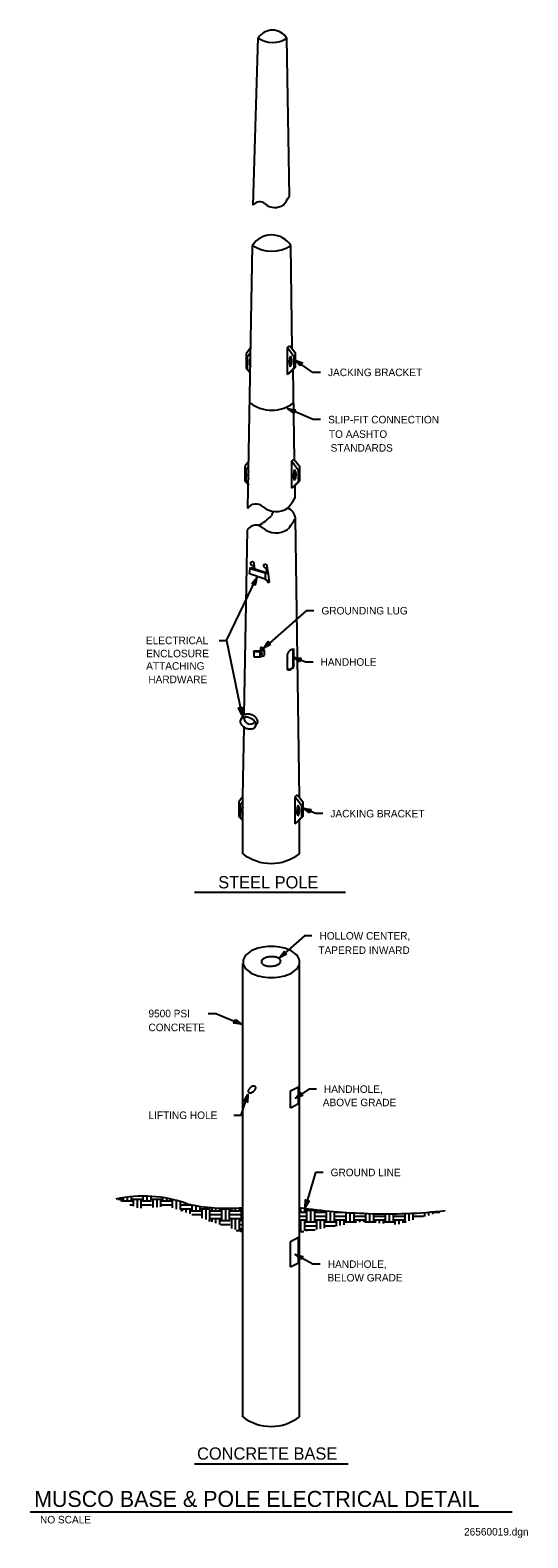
# Model space of a CAD drawing. Extents: x 10235 to 10279, y 10050 to 10184.
import ezdxf

# ---------------------------------------------------------------- set-up
doc = ezdxf.new("R2010")
doc.units = 0
for name, color, linetype in [('G-DETL-LINE', 7, 'Continuous'), ('G-DETL-OTLN', 7, 'Continuous'), ('G-DETL-PATT', 7, 'Continuous'), ('G-DETL-TEXT', 7, 'Continuous')]:
    doc.layers.add(name, color=color, linetype=linetype)

msp = doc.modelspace()

# ---------------------------------------------------------------- linework, layer by layer
at = {"layer": 'G-DETL-LINE'}
for p, q in [((10254.06, 10155.55), (10253.65, 10155.01)), ((10257.32, 10155.55), (10257.53, 10155.72)), ((10257.32, 10155.55), (10257.89, 10154.8)), ((10257.32, 10153.16), (10257.32, 10155.55)), ((10257.53, 10155.72), (10258, 10155.11)), ((10253.65, 10155.01), (10253.65, 10153.69)), ((10254.05, 10155.09), (10253.76, 10154.71)), ((10253.76, 10154.71), (10253.76, 10153.64)), ((10257.89, 10154.8), (10257.89, 10153.73)), ((10258, 10155.11), (10258, 10153.79)), ((10253.65, 10153.69), (10254, 10153.34)), ((10253.76, 10153.64), (10254, 10153.39)), ((10257.89, 10153.73), (10257.32, 10153.16)), ((10257.32, 10153.16), (10257.53, 10153.33)), ((10258, 10153.79), (10257.53, 10153.33)), ((10253.89, 10145.51), (10253.53, 10145.05)), ((10253.53, 10145.05), (10253.53, 10143.73)), ((10253.89, 10145.07), (10253.64, 10144.75)), ((10253.64, 10144.75), (10253.64, 10143.68)), ((10257.69, 10145.5), (10257.91, 10145.67)), ((10257.69, 10143.11), (10257.69, 10145.5)), ((10257.69, 10145.5), (10258.27, 10144.75)), ((10257.91, 10145.67), (10258.37, 10145.06)), ((10258.27, 10144.75), (10258.27, 10143.68)), ((10258.37, 10145.06), (10258.37, 10143.74)), ((10253.53, 10143.73), (10253.89, 10143.38)), ((10253.64, 10143.68), (10253.89, 10143.43)), ((10258.27, 10143.68), (10257.69, 10143.11)), ((10257.69, 10143.11), (10257.91, 10143.28)), ((10258.37, 10143.74), (10257.91, 10143.28)), ((10254.08, 10136.58), (10254.29, 10136.65)), ((10254.08, 10136.42), (10254.08, 10136.58)), ((10254.29, 10136.65), (10254.3, 10136.52)), ((10254.3, 10136.52), (10254.34, 10136.47)), ((10253.95, 10135.55), (10254.02, 10136.02)), ((10255.35, 10135.07), (10253.95, 10135.55)), ((10254.02, 10136.02), (10254.04, 10136.09)), ((10254.02, 10136.02), (10255.35, 10135.62)), ((10254.04, 10136.09), (10255.43, 10135.66)), ((10254.12, 10136.31), (10254.08, 10136.42)), ((10254.17, 10136.28), (10254.12, 10136.31)), ((10254.3, 10136.23), (10254.17, 10136.28)), ((10254.32, 10136), (10254.3, 10136.23)), ((10254.34, 10136.47), (10254.41, 10135.98)), ((10255.23, 10136.36), (10255.44, 10136.44)), ((10255.23, 10136.2), (10255.23, 10136.36)), ((10255.27, 10136.1), (10255.23, 10136.2)), ((10255.32, 10136.07), (10255.27, 10136.1)), ((10255.45, 10136.01), (10255.32, 10136.07)), ((10255.48, 10135.68), (10255.35, 10135.62)), ((10255.35, 10135.62), (10255.35, 10135.07)), ((10255.44, 10136.44), (10255.45, 10136.31)), ((10255.45, 10136.31), (10255.49, 10136.26)), ((10255.48, 10135.61), (10255.45, 10136.01)), ((10255.45, 10135.53), (10255.48, 10135.61)), ((10255.48, 10135.5), (10255.45, 10135.53)), ((10255.58, 10135.63), (10255.48, 10135.5)), ((10255.49, 10136.26), (10255.58, 10135.63)), ((10255.6, 10135.75), (10255.57, 10135.73)), ((10255.72, 10134.82), (10255.6, 10135.75)), ((10255.35, 10135.07), (10255.5, 10134.99)), ((10255.5, 10134.99), (10255.58, 10134.79)), ((10255.58, 10134.79), (10255.72, 10134.82)), ((10254.34, 10128.67), (10254.34, 10128.74)), ((10254.34, 10128.74), (10254.86, 10128.74)), ((10254.34, 10128.67), (10254.34, 10128.19)), ((10254.34, 10128.67), (10254.86, 10128.67)), ((10254.84, 10128.73), (10255.2, 10128.85)), ((10254.86, 10128.67), (10254.85, 10128.74)), ((10254.86, 10128.67), (10255.24, 10128.8)), ((10254.86, 10128.67), (10254.86, 10128.19)), ((10254.93, 10129.02), (10254.93, 10128.76)), ((10255.06, 10129.02), (10254.93, 10129.02)), ((10255.24, 10128.8), (10255.06, 10129.02)), ((10255.24, 10128.8), (10255.24, 10128.32)), ((10257.83, 10127.47), (10257.83, 10128.87)), ((10257.89, 10127.47), (10257.89, 10128.87)), ((10254.34, 10128.19), (10254.86, 10128.19)), ((10254.86, 10128.19), (10255.24, 10128.32)), ((10257.32, 10127.06), (10257.32, 10128.46)), ((10253.15, 10122.58), (10253.41, 10123.02)), ((10254.42, 10121.95), (10254.69, 10122.41)), ((10253.36, 10115.85), (10253.01, 10115.39)), ((10253.01, 10115.39), (10253.01, 10114.07)), ((10253.36, 10115.41), (10253.12, 10115.09)), ((10257.99, 10115.83), (10258.21, 10116)), ((10257.99, 10115.83), (10258.56, 10115.09)), ((10257.99, 10113.44), (10257.99, 10115.83)), ((10258.21, 10116), (10258.67, 10115.39)), ((10258.67, 10115.39), (10258.67, 10114.07)), ((10253.01, 10114.07), (10253.36, 10113.72)), ((10253.12, 10115.09), (10253.12, 10114.02)), ((10253.12, 10114.02), (10253.36, 10113.77)), ((10258.56, 10114.02), (10257.99, 10113.44)), ((10258.67, 10114.07), (10258.21, 10113.61)), ((10258.56, 10115.09), (10258.56, 10114.02)), ((10257.99, 10113.44), (10258.21, 10113.61)), ((10257.59, 10089.82), (10258.29, 10090.18)), ((10258.29, 10088.68), (10258.29, 10090.18)), ((10257.59, 10088.31), (10257.59, 10089.82)), ((10257.59, 10088.31), (10258.29, 10088.68)), ((10257.59, 10076.5), (10258.29, 10076.87)), ((10258.29, 10074.6), (10258.29, 10076.87)), ((10257.59, 10074.24), (10257.59, 10076.5)), ((10257.59, 10074.24), (10258.29, 10074.6))]:
    msp.add_line(p, q, dxfattribs=at)
for centre, radius, start, end in [((10254.84, 10154.24), 0.898, 152.2535, 205.7311), ((10252.97, 10154.21), 1.08, 15.9016, 17.6825), ((10258.68, 10154.31), 1.22, 155.8022, 202.2608), ((10256.81, 10154.34), 0.898, 326.7536, 31.3094), ((10258.68, 10154.31), 1.08, 162.3175, 195.7456), ((10254.72, 10144.28), 0.898, 158.9471, 201.0529), ((10252.85, 10144.25), 1.08, 15.9016, 17.6825), ((10259.06, 10144.26), 1.22, 155.8022, 202.2608), ((10257.18, 10144.29), 0.898, 326.7536, 31.3094), ((10259.06, 10144.26), 1.08, 162.3175, 195.7456), ((10255.13, 10128.48), 0.112, 160.7229, 172.432), ((10255.08, 10128.5), 0.0554, 139.1404, 160.7229), ((10255.05, 10128.53), 0.0118, 91.246, 139.1404), ((10255.01, 10128.5), 0.0554, 21.769, 43.3515), ((10255.05, 10128.53), 0.0118, 43.3515, 91.2459), ((10254.96, 10128.48), 0.112, 10.06, 21.769), ((10257.84, 10128.34), 0.534, 83.8715, 166.8203), ((10255.22, 10128.47), 0.197, 172.432, 181.2459), ((10255.22, 10128.47), 0.197, 181.246, 190.06), ((10255.13, 10128.46), 0.112, 190.06, 201.769), ((10255.08, 10128.44), 0.0554, 201.769, 223.3515), ((10255.05, 10128.41), 0.0118, 223.3515, 271.2459), ((10255.05, 10128.41), 0.0118, 271.246, 319.1404), ((10255.02, 10128.44), 0.0554, 319.1404, 340.7229), ((10254.88, 10128.47), 0.197, 1.246, 10.06), ((10254.88, 10128.47), 0.197, 352.432, 1.246), ((10254.96, 10128.46), 0.112, 340.7229, 352.432), ((10257.44, 10127.5), 0.458, 254.728, 355.9639), ((10257.44, 10127.5), 0.39, 254.728, 355.9639), ((10257.44, 10127.5), 0.39, 254.728, 355.9639), ((10253.45, 10122.5), 0.321, 157.8064, 190.0126), ((10253.68, 10122.54), 0.55, 190.0126, 214.4774), ((10253.45, 10122.5), 0.321, 125.6001, 157.8064), ((10253.87, 10122.67), 0.782, 214.4774, 232.5694), ((10253.59, 10122.31), 0.55, 101.1353, 125.6001), ((10253.62, 10122.77), 0.321, 157.8064, 178.9981), ((10253.62, 10122.77), 0.321, 125.6001, 157.8064), ((10254.06, 10122.92), 1.1, 232.5694, 247.8064), ((10253.75, 10122.58), 0.55, 101.1353, 125.6001), ((10254.02, 10122.8), 0.551, 176.5154, 319.6589), ((10253.63, 10122.08), 0.782, 83.0433, 101.1353), ((10253.79, 10122.36), 0.782, 83.0433, 101.1353), ((10254.06, 10122.92), 1.1, 247.8064, 263.0433), ((10253.59, 10121.77), 1.1, 67.8064, 83.0433), ((10253.76, 10122.04), 1.1, 67.8064, 83.0433), ((10253.59, 10121.77), 1.1, 52.5694, 67.8064), ((10253.76, 10122.04), 1.1, 52.5694, 67.8064), ((10254.07, 10122.38), 0.55, 281.1353, 305.6001), ((10253.79, 10122.02), 0.782, 34.4774, 52.5694), ((10254.2, 10122.19), 0.321, 305.6001, 337.8064), ((10253.95, 10122.29), 0.782, 34.4774, 52.5694), ((10253.98, 10122.15), 0.55, 10.0126, 34.4774), ((10254.2, 10122.19), 0.321, 337.8064, 10.0126), ((10254.14, 10122.42), 0.55, 358.1059, 34.4774), ((10254.03, 10122.6), 0.782, 263.0433, 281.1353), ((10254.2, 10114.62), 0.898, 158.9471, 201.0529), ((10252.33, 10114.59), 1.08, 15.9016, 17.6825), ((10259.35, 10114.59), 1.22, 155.8022, 202.2608), ((10257.48, 10114.62), 0.898, 326.7536, 31.3094), ((10259.35, 10114.59), 1.08, 162.3175, 195.7456), ((10254.12, 10089.77), 0.291, 156.9036, 181.1738), ((10254.28, 10089.7), 0.465, 140.6811, 156.9036), ((10254.47, 10089.55), 0.712, 127.5866, 140.6811), ((10254.47, 10089.55), 0.712, 114.492, 127.5866), ((10254.37, 10089.77), 0.465, 98.2696, 114.492), ((10254.35, 10089.94), 0.291, 73.9993, 98.2696), ((10253.88, 10090.32), 0.712, 307.5866, 320.6811), ((10254.39, 10090.1), 0.132, 37.5866, 73.9993), ((10254.07, 10090.16), 0.465, 320.6811, 336.9036), ((10254.39, 10090.1), 0.132, 1.1738, 37.5866), ((10254.23, 10090.09), 0.291, 336.9036, 1.1738), ((10253.96, 10089.77), 0.132, 181.1738, 217.5866), ((10253.96, 10089.77), 0.132, 217.5866, 253.9993), ((10254.01, 10089.92), 0.291, 253.9993, 278.2696), ((10253.98, 10090.09), 0.465, 278.2696, 294.492), ((10253.88, 10090.32), 0.712, 294.492, 307.5866), ((10244.59, 10069.28), 11.22, 70.0496, 102.6419), ((10251.98, 10095.33), 15.91, 257.0385, 274.9886), ((10266.2, 10135.3), 56.36, 262.0362, 268.227), ((10266.12, 10123.38), 44.45, 267.8459, 276.6481)]:
    msp.add_arc(centre, radius, start, end, dxfattribs=at)
at = {"layer": 'G-DETL-OTLN'}
for p, q in [((10254.29, 10168.14), (10254.71, 10182.94)), ((10257.48, 10168.93), (10257.25, 10182.92)), ((10253.81, 10141.34), (10254.22, 10164.59)), ((10257.74, 10155.44), (10257.61, 10164.58)), ((10257.95, 10145.62), (10257.83, 10153.62)), ((10258, 10142.29), (10257.98, 10143.35)), ((10253.49, 10123.07), (10253.78, 10139.42)), ((10258.39, 10115.76), (10258.02, 10140.47)), ((10253.36, 10115.85), (10253.47, 10121.99)), ((10253.36, 10110.78), (10253.36, 10115.85)), ((10258.39, 10110.78), (10258.39, 10113.79)), ((10253.36, 10060.97), (10253.36, 10101.05)), ((10258.39, 10060.98), (10258.39, 10101.16))]:
    msp.add_line(p, q, dxfattribs=at)
for centre, radius, start, end in [((10255.98, 10182.13), 1.5, 31.7882, 147.5763), ((10255.99, 10184.87), 2.32, 236.4641, 302.9005), ((10253.44, 10171.18), 4.62, 319.5894, 330.874), ((10254.86, 10167.79), 0.67, 45.3908, 147.6719), ((10256.2, 10169.32), 1.37, 230.4715, 303.7263), ((10255.91, 10163.52), 2, 31.7882, 147.5763), ((10255.93, 10167.17), 3.09, 236.4641, 302.9005), ((10255.93, 10153.1), 3.09, 232.4892, 307.5567), ((10252.64, 10145.34), 6.16, 319.5894, 330.874), ((10254.53, 10140.82), 0.894, 45.3908, 147.6719), ((10252.53, 10143.96), 4.7, 298.2013, 315.8606), ((10256.32, 10142.86), 1.82, 230.4715, 303.7263), ((10256.94, 10140.34), 1.09, 139.2971, 161.4987), ((10256.94, 10140.34), 1.09, 6.9045, 68.4503), ((10254.53, 10138.95), 0.894, 45.3908, 147.6719), ((10256.32, 10140.99), 1.82, 230.4715, 303.7263), ((10252.64, 10143.47), 6.16, 319.5894, 330.874), ((10255.87, 10114.05), 4.12, 232.4892, 307.5567), ((10254.99, 10100.6), 1.81, 118.9154, 143.1349), ((10255.53, 10099.62), 2.93, 102.8876, 118.9154), ((10255.89, 10098.07), 4.52, 90, 102.8876), ((10255.89, 10098.07), 4.52, 77.1124, 90), ((10256.24, 10099.62), 2.93, 61.0846, 77.1124), ((10256.78, 10100.6), 1.81, 36.8651, 61.0846), ((10254.18, 10101.21), 0.798, 143.1349, 180), ((10254.18, 10101.21), 0.798, 180, 216.8651), ((10254.99, 10101.82), 1.81, 216.8651, 241.0846), ((10255.23, 10101.23), 0.223, 142.4026, 182.2752), ((10255.23, 10101.23), 0.223, 182.2752, 222.1477), ((10255.54, 10100.99), 0.612, 118.6509, 142.4026), ((10255.52, 10101.49), 0.612, 222.1477, 245.8994), ((10255.76, 10100.6), 1.06, 103.8822, 118.6509), ((10255.7, 10101.9), 1.06, 245.8994, 260.6681), ((10255.91, 10099.97), 1.71, 92.2752, 103.8822), ((10255.81, 10102.55), 1.71, 260.6681, 272.2751), ((10255.91, 10099.97), 1.71, 80.6681, 92.2752), ((10255.81, 10102.55), 1.71, 272.2752, 283.8822), ((10256.02, 10100.61), 1.06, 65.8994, 80.6681), ((10255.97, 10101.91), 1.06, 283.8822, 298.6509), ((10256.2, 10101.02), 0.612, 42.1477, 65.8994), ((10256.18, 10101.52), 0.612, 298.6509, 322.4026), ((10256.49, 10101.28), 0.223, 2.2752, 42.1477), ((10256.49, 10101.28), 0.223, 322.4026, 2.2751), ((10256.78, 10101.82), 1.81, 298.9154, 323.1349), ((10257.59, 10101.21), 0.798, 0, 36.8651), ((10257.59, 10101.21), 0.798, 323.1349, 0), ((10255.53, 10102.8), 2.93, 241.0846, 257.1124), ((10255.89, 10104.35), 4.52, 257.1124, 270), ((10255.89, 10104.35), 4.52, 270, 282.8876), ((10256.24, 10102.8), 2.93, 282.8876, 298.9154), ((10255.87, 10064.25), 4.12, 232.4892, 307.5567)]:
    msp.add_arc(centre, radius, start, end, dxfattribs=at)
at = {"layer": 'G-DETL-PATT'}
for p, q in [((10242.27, 10080.15), (10242.27, 10080.15)), ((10242.34, 10080.24), (10242.7, 10080.24)), ((10242.62, 10080.15), (10242.62, 10080.01)), ((10242.7, 10080.07), (10243.57, 10080.07)), ((10242.79, 10080.31), (10242.79, 10080.15)), ((10243.13, 10080.36), (10243.13, 10080.15)), ((10243.36, 10079.72), (10243.57, 10079.72)), ((10243.48, 10080.42), (10243.48, 10080.15)), ((10243.57, 10080.24), (10244.44, 10080.24)), ((10243.66, 10080.15), (10243.66, 10079.61)), ((10244.01, 10080.15), (10244.01, 10079.47)), ((10244.36, 10080.15), (10244.36, 10079.43)), ((10244.44, 10080.07), (10245.3, 10080.07)), ((10244.44, 10079.72), (10245.3, 10079.72)), ((10244.52, 10080.46), (10244.52, 10080.15)), ((10244.87, 10080.46), (10244.87, 10080.15)), ((10245.22, 10080.44), (10245.22, 10080.15)), ((10245.3, 10080.24), (10246.17, 10080.24)), ((10245.4, 10080.15), (10245.4, 10079.5)), ((10245.75, 10080.15), (10245.75, 10079.53)), ((10246.09, 10080.15), (10246.09, 10079.55)), ((10246.17, 10080.07), (10247.04, 10080.07)), ((10246.17, 10079.72), (10247.04, 10079.72)), ((10246.26, 10080.33), (10246.26, 10080.15)), ((10246.61, 10080.27), (10246.61, 10080.15)), ((10246.95, 10080.21), (10246.95, 10080.15)), ((10247.13, 10080.15), (10247.13, 10079.46)), ((10247.48, 10080.08), (10247.48, 10079.34)), ((10247.83, 10079.97), (10247.83, 10079.28)), ((10247.87, 10079.2), (10247.91, 10079.2)), ((10247.91, 10079.72), (10248.76, 10079.72)), ((10247.91, 10079.38), (10248.78, 10079.38)), ((10248, 10079.29), (10248, 10079.16)), ((10248.34, 10079.29), (10248.34, 10079.04)), ((10248.69, 10079.29), (10248.69, 10078.92)), ((10248.78, 10079.2), (10249.65, 10079.2)), ((10248.87, 10079.7), (10248.87, 10079.28)), ((10249.22, 10079.65), (10249.22, 10079.28)), ((10249.57, 10079.59), (10249.57, 10079.28)), ((10249.65, 10079.38), (10250.52, 10079.38)), ((10249.73, 10079.29), (10249.73, 10078.55)), ((10250.08, 10079.29), (10250.08, 10078.43)), ((10250.43, 10079.29), (10250.43, 10078.42)), ((10250.52, 10079.2), (10251.38, 10079.2)), ((10250.61, 10079.46), (10250.61, 10079.28)), ((10250.96, 10079.44), (10250.96, 10079.28)), ((10251.3, 10079.42), (10251.3, 10079.28)), ((10251.38, 10079.38), (10252.25, 10079.38)), ((10251.47, 10079.29), (10251.47, 10078.42)), ((10251.82, 10079.29), (10251.82, 10078.42)), ((10252.17, 10079.29), (10252.17, 10078.42)), ((10252.25, 10079.2), (10253.12, 10079.2)), ((10252.35, 10079.41), (10252.35, 10079.28)), ((10252.69, 10079.43), (10252.69, 10079.28)), ((10253.04, 10079.44), (10253.04, 10079.28)), ((10253.12, 10079.38), (10253.36, 10079.38)), ((10253.21, 10079.29), (10253.21, 10078.42)), ((10258.48, 10079.47), (10258.48, 10079.17)), ((10258.83, 10079.42), (10258.83, 10079.17)), ((10258.91, 10079.26), (10259.78, 10079.26)), ((10259.01, 10079.17), (10259.01, 10078.3)), ((10259.35, 10079.17), (10259.35, 10078.3)), ((10259.7, 10079.17), (10259.7, 10078.3)), ((10259.87, 10079.31), (10259.87, 10079.17)), ((10260.22, 10079.27), (10260.22, 10079.17)), ((10260.56, 10079.24), (10260.56, 10079.17)), ((10260.74, 10079.17), (10260.74, 10078.3)), ((10261.09, 10079.17), (10261.09, 10078.3)), ((10270.64, 10079.18), (10270.64, 10079.17)), ((10270.99, 10079.21), (10270.99, 10079.17)), ((10248.86, 10078.86), (10249.65, 10078.86)), ((10250.32, 10078.34), (10250.52, 10078.34)), ((10250.52, 10078.86), (10251.38, 10078.86)), ((10250.52, 10078.51), (10251.38, 10078.51)), ((10250.61, 10078.42), (10250.61, 10078.24)), ((10250.96, 10078.42), (10250.96, 10078.12)), ((10251.3, 10078.42), (10251.3, 10077.99)), ((10251.38, 10078.34), (10252.25, 10078.34)), ((10251.38, 10077.99), (10252.25, 10077.99)), ((10252.25, 10078.86), (10253.12, 10078.86)), ((10252.25, 10078.51), (10253.12, 10078.51)), ((10252.35, 10078.42), (10252.35, 10077.63)), ((10252.69, 10078.42), (10252.69, 10077.55)), ((10253.04, 10078.42), (10253.04, 10077.55)), ((10253.12, 10078.34), (10253.36, 10078.34)), ((10253.12, 10077.99), (10253.36, 10077.99)), ((10258.39, 10079.09), (10258.91, 10079.09)), ((10258.39, 10078.74), (10258.91, 10078.74)), ((10258.39, 10078.4), (10258.91, 10078.4)), ((10258.48, 10078.31), (10258.48, 10077.44)), ((10258.83, 10078.31), (10258.83, 10077.44)), ((10258.91, 10078.22), (10259.78, 10078.22)), ((10258.91, 10077.88), (10259.78, 10077.88)), ((10259.78, 10079.09), (10260.65, 10079.09)), ((10259.78, 10078.74), (10260.65, 10078.74)), ((10259.78, 10078.4), (10260.65, 10078.4)), ((10259.87, 10078.31), (10259.87, 10077.55)), ((10260.22, 10078.31), (10260.22, 10077.6)), ((10260.56, 10078.31), (10260.56, 10077.66)), ((10260.65, 10078.22), (10261.52, 10078.22)), ((10260.65, 10077.88), (10261.52, 10077.88)), ((10261.44, 10079.14), (10261.44, 10078.3)), ((10261.52, 10079.09), (10262.16, 10079.09)), ((10261.52, 10078.74), (10262.39, 10078.74)), ((10261.52, 10078.4), (10262.39, 10078.4)), ((10261.61, 10078.31), (10261.61, 10077.84)), ((10261.95, 10078.31), (10261.95, 10077.9)), ((10262.3, 10078.31), (10262.3, 10077.95)), ((10262.39, 10078.22), (10263.26, 10078.22)), ((10262.48, 10079.07), (10262.48, 10078.3)), ((10262.83, 10079.05), (10262.83, 10078.3)), ((10263.18, 10079.04), (10263.18, 10078.3)), ((10263.26, 10078.74), (10264.13, 10078.74)), ((10263.26, 10078.4), (10264.13, 10078.4)), ((10263.34, 10078.31), (10263.34, 10078.13)), ((10263.69, 10078.31), (10263.69, 10078.19)), ((10264.04, 10078.31), (10264.04, 10078.23)), ((10264.13, 10078.22), (10264.99, 10078.22)), ((10264.22, 10078.98), (10264.22, 10078.3)), ((10264.57, 10078.96), (10264.57, 10078.3)), ((10264.91, 10078.96), (10264.91, 10078.3)), ((10264.99, 10078.74), (10265.86, 10078.74)), ((10264.99, 10078.4), (10265.86, 10078.4)), ((10265.08, 10078.31), (10265.08, 10078.14)), ((10265.43, 10078.31), (10265.43, 10078.11)), ((10265.78, 10078.31), (10265.78, 10078.08)), ((10265.86, 10078.22), (10266.73, 10078.22)), ((10265.96, 10078.94), (10265.96, 10078.3)), ((10266.3, 10078.93), (10266.3, 10078.3)), ((10266.65, 10078.94), (10266.65, 10078.3)), ((10266.73, 10078.74), (10267.6, 10078.74)), ((10266.73, 10078.4), (10267.6, 10078.4)), ((10266.82, 10078.31), (10266.82, 10077.99)), ((10267.17, 10078.31), (10267.17, 10078.03)), ((10267.51, 10078.31), (10267.51, 10078.13)), ((10267.6, 10078.22), (10267.82, 10078.22)), ((10267.69, 10078.98), (10267.69, 10078.3)), ((10268.04, 10078.99), (10268.04, 10078.3)), ((10268.39, 10079), (10268.39, 10078.39)), ((10268.47, 10078.74), (10269.34, 10078.74)), ((10269.43, 10079.07), (10269.43, 10078.69)), ((10269.78, 10079.1), (10269.78, 10078.8)), ((10270.13, 10079.13), (10270.13, 10078.9)), ((10270.21, 10079.09), (10270.79, 10079.09)), ((10252.79, 10077.47), (10253.12, 10077.47)), ((10253.12, 10077.65), (10253.36, 10077.65)), ((10253.21, 10077.56), (10253.21, 10077.32)), ((10258.39, 10077.36), (10258.77, 10077.36)), ((10258.91, 10077.53), (10259.77, 10077.53)), ((10259.01, 10077.44), (10259.01, 10077.4))]:
    msp.add_line(p, q, dxfattribs=at)
at = {"layer": 'G-DETL-TEXT'}
for p, q in [((10259.56, 10153.36), (10258, 10154.45)), ((10260.23, 10153.36), (10259.56, 10153.36)), ((10259.58, 10149.19), (10257.32, 10150.16)), ((10260.24, 10149.19), (10259.58, 10149.19)), ((10251.93, 10129.65), (10254.61, 10135.22)), ((10258.98, 10132.28), (10255.21, 10128.98)), ((10259.65, 10132.28), (10258.98, 10132.28)), ((10251.26, 10129.65), (10251.93, 10129.65)), ((10251.26, 10129.65), (10251.93, 10129.65)), ((10251.93, 10129.65), (10253.29, 10123.07)), ((10258.91, 10127.74), (10257.83, 10128.17)), ((10259.58, 10127.74), (10258.91, 10127.74)), ((10259.78, 10114.33), (10258.7, 10114.81)), ((10260.45, 10114.33), (10259.78, 10114.33)), ((10249.08, 10107.38), (10262.44, 10107.38)), ((10258.81, 10103.53), (10256.62, 10101.57)), ((10259.48, 10103.53), (10258.81, 10103.53)), ((10250.31, 10096.65), (10250.98, 10096.65)), ((10250.98, 10096.65), (10253.26, 10095.7)), ((10259.21, 10089.96), (10258.01, 10089.17)), ((10259.87, 10089.96), (10259.21, 10089.96)), ((10253.23, 10087.65), (10253.82, 10089.5)), ((10252.57, 10087.65), (10253.23, 10087.65)), ((10259.8, 10082.6), (10258.88, 10079.48)), ((10260.47, 10082.6), (10259.8, 10082.6)), ((10259.55, 10074.48), (10258, 10075.35)), ((10260.22, 10074.48), (10259.55, 10074.48)), ((10249.08, 10056.83), (10262.67, 10056.83)), ((10234.56, 10052.58), (10277.19, 10052.58))]:
    msp.add_line(p, q, dxfattribs=at)
for points in [[(10258.45, 10153.93), (10258, 10154.45), (10258.64, 10154.21)], [(10257.87, 10149.74), (10257.32, 10150.16), (10258, 10150.05)], [(10254.17, 10134.69), (10254.61, 10135.22), (10254.47, 10134.55)], [(10255.82, 10129.29), (10255.21, 10128.98), (10255.6, 10129.55)], [(10258.39, 10127.77), (10257.83, 10128.17), (10258.51, 10128.08)], [(10253.32, 10123.76), (10253.29, 10123.07), (10252.99, 10123.69)], [(10259.25, 10114.39), (10258.7, 10114.81), (10259.38, 10114.69)], [(10257.23, 10101.89), (10256.62, 10101.57), (10257.01, 10102.14)], [(10252.71, 10096.11), (10253.26, 10095.7), (10252.58, 10095.81)], [(10253.46, 10088.91), (10253.82, 10089.5), (10253.78, 10088.81)], [(10258.66, 10089.4), (10258.01, 10089.17), (10258.47, 10089.67)], [(10259.23, 10080.07), (10258.88, 10079.48), (10258.91, 10080.17)], [(10258.5, 10074.88), (10258, 10075.35), (10258.66, 10075.17)]]:
    msp.add_lwpolyline(points, close=True, dxfattribs=at)

# ---------------------------------------------------------------- texts
for s, height, p in [('JACKING BRACKET', 0.6667, (10260.9, 10153.03)), ('SLIP-FIT CONNECTION', 0.6667, (10260.91, 10148.85)), ('TO AASHTO', 0.667, (10260.98, 10147.57)), ('STANDARDS', 0.667, (10261.13, 10146.35)), ('GROUNDING LUG', 0.6667, (10260.32, 10131.95)), ('ELECTRICAL', 0.667, (10244.8, 10129.32)), ('ENCLOSURE', 0.667, (10244.82, 10128.16)), ('ATTACHING ', 0.667, (10244.82, 10127.06)), ('HANDHOLE', 0.667, (10260.24, 10127.41)), ('HARDWARE', 0.667, (10245.01, 10125.87)), ('JACKING BRACKET', 0.6667, (10261.11, 10114)), ('STEEL POLE', 1.083, (10251.19, 10107.72)), ('HOLLOW CENTER,', 0.6667, (10260.15, 10103.19)), ('TAPERED INWARD', 0.6667, (10260.05, 10101.92)), ('9500 PSI', 0.667, (10245.02, 10096.32)), ('CONCRETE', 0.667, (10245.02, 10095.09)), ('HANDHOLE,', 0.667, (10260.54, 10089.63)), ('ABOVE GRADE', 0.6667, (10260.44, 10088.45)), ('LIFTING HOLE', 0.6667, (10245.02, 10087.32)), ('GROUND LINE', 0.6667, (10261.13, 10082.26)), ('HANDHOLE,', 0.667, (10260.88, 10074.15)), ('BELOW GRADE', 0.6667, (10260.86, 10072.95)), ('CONCRETE BASE', 1.0833, (10249.32, 10057.19)), ('MUSCO BASE & POLE ELECTRICAL DETAIL', 1.4167, (10234.91, 10053.01)), ('NO SCALE', 0.667, (10235.43, 10051.55)), ('26560019.dgn', 0.6667, (10272.93, 10050.48))]:
    msp.add_text(s, height=height, dxfattribs=at).set_placement(p)

doc.saveas('drawing.dxf')
